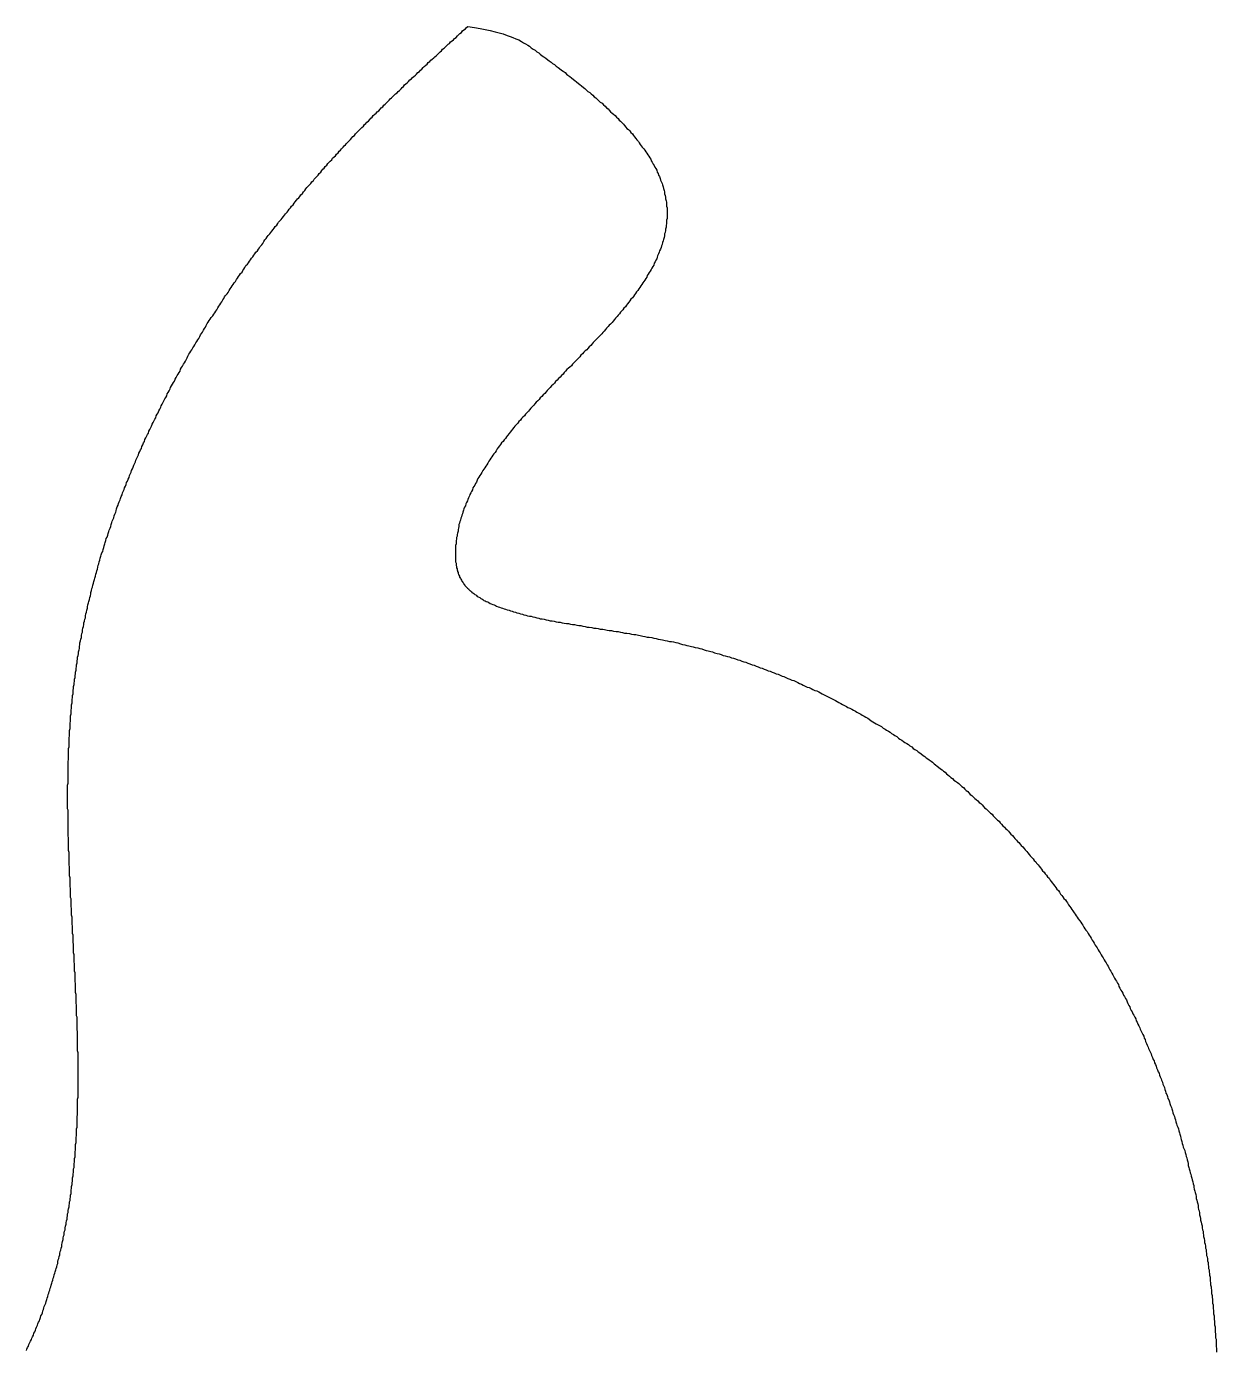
# Model space of a CAD drawing. Header units: millimetres. Extents: x 289 to 9778, y -894 to 6380.
# Drawn here: x 7158.12 to 7182.14, y -466.39 to -439.65 of the extents above; entities that cross this region are included whole.
import ezdxf

# ---------------------------------------------------------------- set-up
doc = ezdxf.new("R2010")
doc.units = ezdxf.units.MM

msp = doc.modelspace()

# ---------------------------------------------------------------- linework, layer by layer
msp.add_polyline3d([(7158.12, -466.393, 0), (7158.13, -466.363, 0), (7158.14, -466.333, 0), (7158.16, -466.303, 0), (7158.17, -466.273, 0), (7158.19, -466.233, 0), (7158.2, -466.203, 0), (7158.22, -466.173, 0), (7158.23, -466.143, 0), (7158.24, -466.113, 0), (7158.26, -466.083, 0), (7158.27, -466.043, 0), (7158.29, -466.013, 0), (7158.3, -465.983, 0), (7158.31, -465.953, 0), (7158.32, -465.923, 0), (7158.34, -465.883, 0), (7158.35, -465.853, 0), (7158.36, -465.823, 0), (7158.38, -465.793, 0), (7158.39, -465.763, 0), (7158.4, -465.723, 0), (7158.41, -465.693, 0), (7158.43, -465.663, 0), (7158.44, -465.633, 0), (7158.45, -465.593, 0), (7158.46, -465.563, 0), (7158.47, -465.533, 0), (7158.48, -465.503, 0), (7158.5, -465.463, 0), (7158.51, -465.433, 0), (7158.52, -465.403, 0), (7158.53, -465.363, 0), (7158.54, -465.333, 0), (7158.55, -465.303, 0), (7158.56, -465.263, 0), (7158.57, -465.233, 0), (7158.58, -465.203, 0), (7158.59, -465.173, 0), (7158.6, -465.133, 0), (7158.61, -465.103, 0), (7158.62, -465.073, 0), (7158.63, -465.033, 0), (7158.64, -465.003, 0), (7158.65, -464.973, 0), (7158.66, -464.933, 0), (7158.67, -464.903, 0), (7158.68, -464.863, 0), (7158.69, -464.833, 0), (7158.7, -464.803, 0), (7158.71, -464.763, 0), (7158.72, -464.733, 0), (7158.73, -464.703, 0), (7158.74, -464.663, 0), (7158.75, -464.633, 0), (7158.75, -464.593, 0), (7158.76, -464.563, 0), (7158.77, -464.533, 0), (7158.78, -464.493, 0), (7158.79, -464.463, 0), (7158.79, -464.433, 0), (7158.8, -464.393, 0), (7158.81, -464.363, 0), (7158.82, -464.323, 0), (7158.83, -464.293, 0), (7158.83, -464.253, 0), (7158.84, -464.223, 0), (7158.85, -464.193, 0), (7158.86, -464.153, 0), (7158.86, -464.123, 0), (7158.87, -464.083, 0), (7158.88, -464.053, 0), (7158.88, -464.013, 0), (7158.89, -463.983, 0), (7158.9, -463.953, 0), (7158.9, -463.913, 0), (7158.91, -463.883, 0), (7158.92, -463.843, 0), (7158.92, -463.813, 0), (7158.93, -463.773, 0), (7158.94, -463.743, 0), (7158.94, -463.703, 0), (7158.95, -463.673, 0), (7158.95, -463.633, 0), (7158.96, -463.603, 0), (7158.96, -463.563, 0), (7158.97, -463.533, 0), (7158.98, -463.493, 0), (7158.98, -463.463, 0), (7158.99, -463.423, 0), (7158.99, -463.393, 0), (7159, -463.363, 0), (7159, -463.323, 0), (7159.01, -463.293, 0), (7159.01, -463.253, 0), (7159.02, -463.223, 0), (7159.02, -463.183, 0), (7159.02, -463.153, 0), (7159.03, -463.113, 0), (7159.03, -463.083, 0), (7159.04, -463.043, 0), (7159.04, -463.003, 0), (7159.05, -462.973, 0), (7159.05, -462.933, 0), (7159.05, -462.903, 0), (7159.06, -462.863, 0), (7159.06, -462.833, 0), (7159.07, -462.793, 0), (7159.07, -462.763, 0), (7159.07, -462.723, 0), (7159.08, -462.693, 0), (7159.08, -462.653, 0), (7159.08, -462.623, 0), (7159.09, -462.583, 0), (7159.09, -462.553, 0), (7159.09, -462.513, 0), (7159.1, -462.483, 0), (7159.1, -462.443, 0), (7159.1, -462.413, 0), (7159.1, -462.373, 0), (7159.11, -462.343, 0), (7159.11, -462.303, 0), (7159.11, -462.273, 0), (7159.11, -462.233, 0), (7159.12, -462.193, 0), (7159.12, -462.163, 0), (7159.12, -462.123, 0), (7159.12, -462.093, 0), (7159.13, -462.053, 0), (7159.13, -462.023, 0), (7159.13, -461.983, 0), (7159.13, -461.953, 0), (7159.13, -461.913, 0), (7159.14, -461.883, 0), (7159.14, -461.843, 0), (7159.14, -461.813, 0), (7159.14, -461.773, 0), (7159.14, -461.733, 0), (7159.14, -461.703, 0), (7159.14, -461.663, 0), (7159.15, -461.633, 0), (7159.15, -461.593, 0), (7159.15, -461.563, 0), (7159.15, -461.523, 0), (7159.15, -461.493, 0), (7159.15, -461.453, 0), (7159.15, -461.413, 0), (7159.15, -461.383, 0), (7159.15, -461.343, 0), (7159.15, -461.313, 0), (7159.16, -461.273, 0), (7159.16, -461.243, 0), (7159.16, -461.203, 0), (7159.16, -461.173, 0), (7159.16, -461.133, 0), (7159.16, -461.093, 0), (7159.16, -461.063, 0), (7159.16, -461.023, 0), (7159.16, -460.993, 0), (7159.16, -460.953, 0), (7159.16, -460.923, 0), (7159.16, -460.883, 0), (7159.16, -460.853, 0), (7159.16, -460.813, 0), (7159.16, -460.773, 0), (7159.16, -460.743, 0), (7159.16, -460.703, 0), (7159.16, -460.673, 0), (7159.16, -460.633, 0), (7159.16, -460.603, 0), (7159.16, -460.563, 0), (7159.16, -460.523, 0), (7159.16, -460.493, 0), (7159.16, -460.453, 0), (7159.16, -460.423, 0), (7159.16, -460.383, 0), (7159.15, -460.343, 0), (7159.15, -460.313, 0), (7159.15, -460.273, 0), (7159.15, -460.243, 0), (7159.15, -460.203, 0), (7159.15, -460.173, 0), (7159.15, -460.133, 0), (7159.15, -460.093, 0), (7159.15, -460.063, 0), (7159.15, -460.023, 0), (7159.15, -459.993, 0), (7159.15, -459.953, 0), (7159.14, -459.913, 0), (7159.14, -459.883, 0), (7159.14, -459.843, 0), (7159.14, -459.813, 0), (7159.14, -459.773, 0), (7159.14, -459.733, 0), (7159.14, -459.703, 0), (7159.14, -459.663, 0), (7159.13, -459.633, 0), (7159.13, -459.593, 0), (7159.13, -459.563, 0), (7159.13, -459.523, 0), (7159.13, -459.483, 0), (7159.13, -459.453, 0), (7159.13, -459.413, 0), (7159.12, -459.383, 0), (7159.12, -459.343, 0), (7159.12, -459.303, 0), (7159.12, -459.273, 0), (7159.12, -459.233, 0), (7159.12, -459.203, 0), (7159.11, -459.163, 0), (7159.11, -459.123, 0), (7159.11, -459.093, 0), (7159.11, -459.053, 0), (7159.11, -459.013, 0), (7159.11, -458.983, 0), (7159.1, -458.943, 0), (7159.1, -458.913, 0), (7159.1, -458.873, 0), (7159.1, -458.833, 0), (7159.1, -458.803, 0), (7159.1, -458.763, 0), (7159.09, -458.733, 0), (7159.09, -458.693, 0), (7159.09, -458.653, 0), (7159.09, -458.623, 0), (7159.09, -458.583, 0), (7159.08, -458.543, 0), (7159.08, -458.513, 0), (7159.08, -458.473, 0), (7159.08, -458.443, 0), (7159.08, -458.403, 0), (7159.07, -458.363, 0), (7159.07, -458.333, 0), (7159.07, -458.293, 0), (7159.07, -458.263, 0), (7159.07, -458.223, 0), (7159.07, -458.183, 0), (7159.06, -458.153, 0), (7159.06, -458.113, 0), (7159.06, -458.073, 0), (7159.06, -458.043, 0), (7159.06, -458.003, 0), (7159.05, -457.973, 0), (7159.05, -457.933, 0), (7159.05, -457.893, 0), (7159.05, -457.863, 0), (7159.05, -457.823, 0), (7159.04, -457.783, 0), (7159.04, -457.753, 0), (7159.04, -457.713, 0), (7159.04, -457.673, 0), (7159.04, -457.643, 0), (7159.03, -457.603, 0), (7159.03, -457.573, 0), (7159.03, -457.533, 0), (7159.03, -457.493, 0), (7159.03, -457.463, 0), (7159.02, -457.423, 0), (7159.02, -457.383, 0), (7159.02, -457.353, 0), (7159.02, -457.313, 0), (7159.02, -457.273, 0), (7159.01, -457.243, 0), (7159.01, -457.203, 0), (7159.01, -457.173, 0), (7159.01, -457.133, 0), (7159.01, -457.093, 0), (7159.01, -457.063, 0), (7159, -457.023, 0), (7159, -456.983, 0), (7159, -456.953, 0), (7159, -456.913, 0), (7159, -456.873, 0), (7159, -456.843, 0), (7158.99, -456.803, 0), (7158.99, -456.763, 0), (7158.99, -456.733, 0), (7158.99, -456.693, 0), (7158.99, -456.653, 0), (7158.99, -456.623, 0), (7158.98, -456.583, 0), (7158.98, -456.543, 0), (7158.98, -456.513, 0), (7158.98, -456.473, 0), (7158.98, -456.443, 0), (7158.98, -456.403, 0), (7158.98, -456.363, 0), (7158.98, -456.333, 0), (7158.97, -456.293, 0), (7158.97, -456.253, 0), (7158.97, -456.223, 0), (7158.97, -456.183, 0), (7158.97, -456.143, 0), (7158.97, -456.113, 0), (7158.97, -456.073, 0), (7158.97, -456.033, 0), (7158.96, -456.003, 0), (7158.96, -455.963, 0), (7158.96, -455.923, 0), (7158.96, -455.893, 0), (7158.96, -455.853, 0), (7158.96, -455.813, 0), (7158.96, -455.783, 0), (7158.96, -455.743, 0), (7158.96, -455.703, 0), (7158.96, -455.673, 0), (7158.96, -455.633, 0), (7158.96, -455.593, 0), (7158.96, -455.563, 0), (7158.96, -455.523, 0), (7158.96, -455.483, 0), (7158.95, -455.453, 0), (7158.95, -455.413, 0), (7158.95, -455.373, 0), (7158.95, -455.343, 0), (7158.95, -455.303, 0), (7158.95, -455.263, 0), (7158.95, -455.233, 0), (7158.95, -455.193, 0), (7158.95, -455.153, 0), (7158.95, -455.123, 0), (7158.95, -455.083, 0), (7158.95, -455.043, 0), (7158.95, -455.013, 0), (7158.95, -454.973, 0), (7158.96, -454.933, 0), (7158.96, -454.903, 0), (7158.96, -454.863, 0), (7158.96, -454.823, 0), (7158.96, -454.793, 0), (7158.96, -454.753, 0), (7158.96, -454.713, 0), (7158.96, -454.683, 0), (7158.96, -454.643, 0), (7158.96, -454.603, 0), (7158.96, -454.573, 0), (7158.96, -454.533, 0), (7158.96, -454.493, 0), (7158.97, -454.463, 0), (7158.97, -454.423, 0), (7158.97, -454.383, 0), (7158.97, -454.343, 0), (7158.97, -454.313, 0), (7158.97, -454.273, 0), (7158.97, -454.233, 0), (7158.98, -454.203, 0), (7158.98, -454.163, 0), (7158.98, -454.123, 0), (7158.98, -454.093, 0), (7158.98, -454.053, 0), (7158.98, -454.013, 0), (7158.99, -453.983, 0), (7158.99, -453.943, 0), (7158.99, -453.903, 0), (7158.99, -453.873, 0), (7159, -453.833, 0), (7159, -453.793, 0), (7159, -453.763, 0), (7159, -453.723, 0), (7159.01, -453.683, 0), (7159.01, -453.643, 0), (7159.01, -453.613, 0), (7159.01, -453.573, 0), (7159.02, -453.533, 0), (7159.02, -453.503, 0), (7159.02, -453.463, 0), (7159.03, -453.423, 0), (7159.03, -453.393, 0), (7159.03, -453.353, 0), (7159.04, -453.313, 0), (7159.04, -453.283, 0), (7159.04, -453.243, 0), (7159.05, -453.203, 0), (7159.05, -453.163, 0), (7159.06, -453.133, 0), (7159.06, -453.093, 0), (7159.06, -453.053, 0), (7159.07, -453.023, 0), (7159.07, -452.983, 0), (7159.08, -452.943, 0), (7159.08, -452.913, 0), (7159.09, -452.873, 0), (7159.09, -452.833, 0), (7159.1, -452.803, 0), (7159.1, -452.763, 0), (7159.11, -452.723, 0), (7159.11, -452.693, 0), (7159.12, -452.653, 0), (7159.12, -452.613, 0), (7159.13, -452.583, 0), (7159.13, -452.543, 0), (7159.14, -452.503, 0), (7159.14, -452.463, 0), (7159.15, -452.433, 0), (7159.15, -452.393, 0), (7159.16, -452.353, 0), (7159.17, -452.323, 0), (7159.17, -452.283, 0), (7159.18, -452.243, 0), (7159.19, -452.213, 0), (7159.19, -452.173, 0), (7159.2, -452.133, 0), (7159.2, -452.103, 0), (7159.21, -452.063, 0), (7159.22, -452.023, 0), (7159.23, -451.993, 0), (7159.23, -451.953, 0), (7159.24, -451.913, 0), (7159.25, -451.883, 0), (7159.25, -451.843, 0), (7159.26, -451.803, 0), (7159.27, -451.773, 0), (7159.28, -451.733, 0), (7159.28, -451.693, 0), (7159.29, -451.663, 0), (7159.3, -451.623, 0), (7159.31, -451.593, 0), (7159.31, -451.553, 0), (7159.32, -451.513, 0), (7159.33, -451.483, 0), (7159.34, -451.443, 0), (7159.35, -451.403, 0), (7159.35, -451.373, 0), (7159.36, -451.333, 0), (7159.37, -451.293, 0), (7159.38, -451.263, 0), (7159.39, -451.223, 0), (7159.4, -451.183, 0), (7159.41, -451.153, 0), (7159.42, -451.113, 0), (7159.42, -451.083, 0), (7159.43, -451.043, 0), (7159.44, -451.003, 0), (7159.45, -450.973, 0), (7159.46, -450.933, 0), (7159.47, -450.893, 0), (7159.48, -450.863, 0), (7159.49, -450.823, 0), (7159.5, -450.793, 0), (7159.51, -450.753, 0), (7159.52, -450.713, 0), (7159.53, -450.683, 0), (7159.54, -450.643, 0), (7159.55, -450.613, 0), (7159.56, -450.573, 0), (7159.57, -450.533, 0), (7159.58, -450.503, 0), (7159.59, -450.463, 0), (7159.6, -450.433, 0), (7159.61, -450.393, 0), (7159.62, -450.353, 0), (7159.63, -450.323, 0), (7159.64, -450.283, 0), (7159.66, -450.253, 0), (7159.67, -450.213, 0), (7159.68, -450.173, 0), (7159.69, -450.143, 0), (7159.7, -450.103, 0), (7159.71, -450.073, 0), (7159.72, -450.033, 0), (7159.73, -449.993, 0), (7159.75, -449.963, 0), (7159.76, -449.923, 0), (7159.77, -449.893, 0), (7159.78, -449.853, 0), (7159.79, -449.823, 0), (7159.81, -449.783, 0), (7159.82, -449.753, 0), (7159.83, -449.713, 0), (7159.84, -449.673, 0), (7159.85, -449.643, 0), (7159.87, -449.603, 0), (7159.88, -449.573, 0), (7159.89, -449.533, 0), (7159.9, -449.503, 0), (7159.92, -449.463, 0), (7159.93, -449.433, 0), (7159.94, -449.393, 0), (7159.95, -449.353, 0), (7159.97, -449.323, 0), (7159.98, -449.283, 0), (7159.99, -449.253, 0), (7160.01, -449.213, 0), (7160.02, -449.183, 0), (7160.03, -449.143, 0), (7160.05, -449.113, 0), (7160.06, -449.073, 0), (7160.07, -449.043, 0), (7160.09, -449.003, 0), (7160.1, -448.973, 0), (7160.12, -448.933, 0), (7160.13, -448.903, 0), (7160.14, -448.863, 0), (7160.16, -448.833, 0), (7160.17, -448.793, 0), (7160.19, -448.763, 0), (7160.2, -448.723, 0), (7160.21, -448.693, 0), (7160.23, -448.653, 0), (7160.24, -448.623, 0), (7160.26, -448.583, 0), (7160.27, -448.553, 0), (7160.29, -448.513, 0), (7160.3, -448.483, 0), (7160.32, -448.443, 0), (7160.33, -448.413, 0), (7160.35, -448.373, 0), (7160.36, -448.343, 0), (7160.38, -448.303, 0), (7160.39, -448.273, 0), (7160.41, -448.233, 0), (7160.42, -448.203, 0), (7160.44, -448.173, 0), (7160.45, -448.133, 0), (7160.47, -448.103, 0), (7160.48, -448.063, 0), (7160.5, -448.033, 0), (7160.51, -447.993, 0), (7160.53, -447.963, 0), (7160.55, -447.923, 0), (7160.56, -447.893, 0), (7160.58, -447.863, 0), (7160.59, -447.823, 0), (7160.61, -447.793, 0), (7160.63, -447.753, 0), (7160.64, -447.723, 0), (7160.66, -447.683, 0), (7160.68, -447.653, 0), (7160.69, -447.623, 0), (7160.71, -447.583, 0), (7160.73, -447.553, 0), (7160.74, -447.513, 0), (7160.76, -447.483, 0), (7160.78, -447.453, 0), (7160.79, -447.413, 0), (7160.81, -447.383, 0), (7160.83, -447.343, 0), (7160.84, -447.313, 0), (7160.86, -447.283, 0), (7160.88, -447.243, 0), (7160.89, -447.213, 0), (7160.91, -447.173, 0), (7160.93, -447.143, 0), (7160.95, -447.113, 0), (7160.96, -447.073, 0), (7160.98, -447.043, 0), (7161, -447.013, 0), (7161.02, -446.973, 0), (7161.03, -446.943, 0), (7161.05, -446.913, 0), (7161.07, -446.873, 0), (7161.09, -446.843, 0), (7161.11, -446.813, 0), (7161.12, -446.773, 0), (7161.14, -446.743, 0), (7161.16, -446.703, 0), (7161.18, -446.673, 0), (7161.2, -446.643, 0), (7161.22, -446.613, 0), (7161.23, -446.573, 0), (7161.25, -446.543, 0), (7161.27, -446.513, 0), (7161.29, -446.473, 0), (7161.31, -446.443, 0), (7161.33, -446.413, 0), (7161.35, -446.373, 0), (7161.36, -446.343, 0), (7161.38, -446.313, 0), (7161.4, -446.273, 0), (7161.42, -446.243, 0), (7161.44, -446.213, 0), (7161.46, -446.183, 0), (7161.48, -446.143, 0), (7161.5, -446.113, 0), (7161.52, -446.083, 0), (7161.54, -446.043, 0), (7161.56, -446.013, 0), (7161.58, -445.983, 0), (7161.6, -445.953, 0), (7161.62, -445.913, 0), (7161.63, -445.883, 0), (7161.65, -445.853, 0), (7161.67, -445.823, 0), (7161.69, -445.783, 0), (7161.71, -445.753, 0), (7161.73, -445.723, 0), (7161.75, -445.693, 0), (7161.77, -445.653, 0), (7161.79, -445.623, 0), (7161.81, -445.593, 0), (7161.83, -445.563, 0), (7161.85, -445.533, 0), (7161.88, -445.493, 0), (7161.9, -445.463, 0), (7161.92, -445.433, 0), (7161.94, -445.403, 0), (7161.96, -445.373, 0), (7161.98, -445.333, 0), (7162, -445.303, 0), (7162.02, -445.273, 0), (7162.04, -445.243, 0), (7162.06, -445.213, 0), (7162.08, -445.173, 0), (7162.1, -445.143, 0), (7162.12, -445.113, 0), (7162.14, -445.083, 0), (7162.17, -445.053, 0), (7162.19, -445.023, 0), (7162.21, -444.983, 0), (7162.23, -444.953, 0), (7162.25, -444.923, 0), (7162.27, -444.893, 0), (7162.29, -444.863, 0), (7162.31, -444.833, 0), (7162.34, -444.803, 0), (7162.36, -444.763, 0), (7162.38, -444.733, 0), (7162.4, -444.703, 0), (7162.42, -444.673, 0), (7162.44, -444.643, 0), (7162.47, -444.613, 0), (7162.49, -444.583, 0), (7162.51, -444.553, 0), (7162.53, -444.523, 0), (7162.55, -444.483, 0), (7162.58, -444.453, 0), (7162.6, -444.423, 0), (7162.62, -444.393, 0), (7162.64, -444.363, 0), (7162.66, -444.333, 0), (7162.69, -444.303, 0), (7162.71, -444.273, 0), (7162.73, -444.243, 0), (7162.75, -444.213, 0), (7162.78, -444.183, 0), (7162.8, -444.153, 0), (7162.82, -444.123, 0), (7162.84, -444.093, 0), (7162.87, -444.063, 0), (7162.89, -444.033, 0), (7162.91, -443.993, 0), (7162.93, -443.963, 0), (7162.96, -443.933, 0), (7162.98, -443.903, 0), (7163, -443.873, 0), (7163.03, -443.843, 0), (7163.05, -443.813, 0), (7163.07, -443.783, 0), (7163.1, -443.753, 0), (7163.12, -443.723, 0), (7163.14, -443.693, 0), (7163.17, -443.663, 0), (7163.19, -443.633, 0), (7163.21, -443.603, 0), (7163.24, -443.573, 0), (7163.26, -443.553, 0), (7163.28, -443.523, 0), (7163.31, -443.493, 0), (7163.33, -443.463, 0), (7163.35, -443.433, 0), (7163.38, -443.403, 0), (7163.4, -443.373, 0), (7163.42, -443.343, 0), (7163.45, -443.313, 0), (7163.47, -443.283, 0), (7163.5, -443.253, 0), (7163.52, -443.223, 0), (7163.54, -443.193, 0), (7163.57, -443.163, 0), (7163.59, -443.133, 0), (7163.62, -443.113, 0), (7163.64, -443.083, 0), (7163.66, -443.053, 0), (7163.69, -443.023, 0), (7163.71, -442.993, 0), (7163.74, -442.963, 0), (7163.76, -442.933, 0), (7163.78, -442.903, 0), (7163.81, -442.873, 0), (7163.83, -442.853, 0), (7163.86, -442.823, 0), (7163.88, -442.793, 0), (7163.91, -442.763, 0), (7163.93, -442.733, 0), (7163.96, -442.703, 0), (7163.98, -442.683, 0), (7164.01, -442.653, 0), (7164.03, -442.623, 0), (7164.06, -442.593, 0), (7164.08, -442.563, 0), (7164.1, -442.533, 0), (7164.13, -442.513, 0), (7164.15, -442.483, 0), (7164.18, -442.453, 0), (7164.2, -442.423, 0), (7164.23, -442.393, 0), (7164.25, -442.373, 0), (7164.28, -442.343, 0), (7164.3, -442.313, 0), (7164.33, -442.283, 0), (7164.36, -442.263, 0), (7164.38, -442.233, 0), (7164.41, -442.203, 0), (7164.43, -442.173, 0), (7164.46, -442.153, 0), (7164.48, -442.123, 0), (7164.51, -442.093, 0), (7164.53, -442.063, 0), (7164.56, -442.043, 0), (7164.58, -442.013, 0), (7164.61, -441.983, 0), (7164.63, -441.963, 0), (7164.66, -441.933, 0), (7164.69, -441.903, 0), (7164.71, -441.873, 0), (7164.74, -441.853, 0), (7164.76, -441.823, 0), (7164.79, -441.793, 0), (7164.81, -441.773, 0), (7164.84, -441.743, 0), (7164.87, -441.713, 0), (7164.89, -441.693, 0), (7164.92, -441.663, 0), (7164.94, -441.633, 0), (7164.97, -441.613, 0), (7164.99, -441.583, 0), (7165.02, -441.563, 0), (7165.05, -441.533, 0), (7165.07, -441.503, 0), (7165.1, -441.483, 0), (7165.12, -441.453, 0), (7165.15, -441.423, 0), (7165.18, -441.403, 0), (7165.2, -441.373, 0), (7165.23, -441.353, 0), (7165.26, -441.323, 0), (7165.28, -441.293, 0), (7165.31, -441.273, 0), (7165.33, -441.243, 0), (7165.36, -441.223, 0), (7165.39, -441.193, 0), (7165.41, -441.173, 0), (7165.44, -441.143, 0), (7165.46, -441.113, 0), (7165.49, -441.093, 0), (7165.52, -441.063, 0), (7165.54, -441.043, 0), (7165.57, -441.013, 0), (7165.6, -440.993, 0), (7165.62, -440.963, 0), (7165.65, -440.943, 0), (7165.68, -440.913, 0), (7165.7, -440.883, 0), (7165.73, -440.863, 0), (7165.75, -440.833, 0), (7165.78, -440.813, 0), (7165.81, -440.783, 0), (7165.83, -440.763, 0), (7165.86, -440.733, 0), (7165.89, -440.713, 0), (7165.91, -440.683, 0), (7165.94, -440.663, 0), (7165.97, -440.633, 0), (7165.99, -440.613, 0), (7166.02, -440.583, 0), (7166.05, -440.563, 0), (7166.07, -440.533, 0), (7166.1, -440.513, 0), (7166.13, -440.483, 0), (7166.15, -440.463, 0), (7166.18, -440.433, 0), (7166.21, -440.413, 0), (7166.23, -440.383, 0), (7166.26, -440.363, 0), (7166.28, -440.333, 0), (7166.31, -440.313, 0), (7166.34, -440.283, 0), (7166.36, -440.263, 0), (7166.39, -440.243, 0), (7166.42, -440.213, 0), (7166.44, -440.193, 0), (7166.47, -440.163, 0), (7166.5, -440.143, 0), (7166.52, -440.113, 0), (7166.55, -440.093, 0), (7166.58, -440.063, 0), (7166.6, -440.043, 0), (7166.63, -440.013, 0), (7166.66, -439.993, 0), (7166.68, -439.963, 0), (7166.71, -439.943, 0), (7166.74, -439.923, 0), (7166.76, -439.893, 0), (7166.79, -439.873, 0), (7166.82, -439.843, 0), (7166.84, -439.823, 0), (7166.87, -439.793, 0), (7166.9, -439.773, 0), (7166.92, -439.743, 0), (7166.95, -439.723, 0), (7166.98, -439.703, 0), (7167, -439.673, 0), (7167.03, -439.653, 0), (7167.16, -439.673, 0), (7167.28, -439.693, 0), (7167.38, -439.713, 0), (7167.48, -439.733, 0), (7167.58, -439.763, 0), (7167.66, -439.783, 0), (7167.74, -439.803, 0), (7167.82, -439.833, 0), (7167.88, -439.853, 0), (7167.94, -439.873, 0), (7168, -439.903, 0), (7168.06, -439.923, 0), (7168.11, -439.953, 0), (7168.15, -439.983, 0), (7168.19, -440.003, 0), (7168.24, -440.033, 0), (7168.27, -440.053, 0), (7168.31, -440.083, 0), (7168.35, -440.113, 0), (7168.39, -440.133, 0), (7168.42, -440.163, 0), (7168.46, -440.183, 0), (7168.49, -440.213, 0), (7168.53, -440.243, 0), (7168.56, -440.263, 0), (7168.6, -440.293, 0), (7168.64, -440.323, 0), (7168.67, -440.343, 0), (7168.71, -440.373, 0), (7168.74, -440.403, 0), (7168.78, -440.423, 0), (7168.81, -440.453, 0), (7168.85, -440.483, 0), (7168.88, -440.503, 0), (7168.92, -440.533, 0), (7168.95, -440.553, 0), (7168.99, -440.583, 0), (7169.02, -440.613, 0), (7169.05, -440.633, 0), (7169.09, -440.663, 0), (7169.12, -440.693, 0), (7169.16, -440.723, 0), (7169.19, -440.743, 0), (7169.22, -440.773, 0), (7169.26, -440.803, 0), (7169.29, -440.823, 0), (7169.32, -440.853, 0), (7169.36, -440.883, 0), (7169.39, -440.903, 0), (7169.42, -440.933, 0), (7169.45, -440.963, 0), (7169.49, -440.983, 0), (7169.52, -441.013, 0), (7169.55, -441.043, 0), (7169.58, -441.073, 0), (7169.61, -441.093, 0), (7169.64, -441.123, 0), (7169.67, -441.153, 0), (7169.7, -441.183, 0), (7169.74, -441.203, 0), (7169.77, -441.233, 0), (7169.8, -441.263, 0), (7169.83, -441.293, 0), (7169.86, -441.313, 0), (7169.88, -441.343, 0), (7169.91, -441.373, 0), (7169.94, -441.403, 0), (7169.97, -441.423, 0), (7170, -441.453, 0), (7170.03, -441.483, 0), (7170.06, -441.513, 0), (7170.08, -441.543, 0), (7170.11, -441.563, 0), (7170.14, -441.593, 0), (7170.17, -441.623, 0), (7170.19, -441.653, 0), (7170.22, -441.683, 0), (7170.24, -441.713, 0), (7170.27, -441.733, 0), (7170.3, -441.763, 0), (7170.32, -441.793, 0), (7170.35, -441.823, 0), (7170.37, -441.853, 0), (7170.39, -441.883, 0), (7170.42, -441.913, 0), (7170.44, -441.943, 0), (7170.47, -441.973, 0), (7170.49, -442.003, 0), (7170.51, -442.033, 0), (7170.53, -442.063, 0), (7170.55, -442.093, 0), (7170.58, -442.123, 0), (7170.6, -442.153, 0), (7170.62, -442.183, 0), (7170.64, -442.213, 0), (7170.66, -442.243, 0), (7170.68, -442.273, 0), (7170.7, -442.303, 0), (7170.72, -442.333, 0), (7170.73, -442.363, 0), (7170.75, -442.393, 0), (7170.77, -442.433, 0), (7170.79, -442.463, 0), (7170.8, -442.493, 0), (7170.82, -442.523, 0), (7170.84, -442.553, 0), (7170.85, -442.593, 0), (7170.87, -442.623, 0), (7170.88, -442.653, 0), (7170.9, -442.683, 0), (7170.91, -442.723, 0), (7170.92, -442.753, 0), (7170.93, -442.783, 0), (7170.95, -442.823, 0), (7170.96, -442.853, 0), (7170.97, -442.893, 0), (7170.98, -442.923, 0), (7170.99, -442.963, 0), (7171, -442.993, 0), (7171, -443.033, 0), (7171.01, -443.063, 0), (7171.02, -443.103, 0), (7171.02, -443.133, 0), (7171.03, -443.173, 0), (7171.04, -443.203, 0), (7171.04, -443.243, 0), (7171.04, -443.283, 0), (7171.05, -443.313, 0), (7171.05, -443.353, 0), (7171.05, -443.383, 0), (7171.05, -443.423, 0), (7171.05, -443.463, 0), (7171.05, -443.493, 0), (7171.05, -443.533, 0), (7171.04, -443.563, 0), (7171.04, -443.603, 0), (7171.04, -443.633, 0), (7171.03, -443.673, 0), (7171.03, -443.703, 0), (7171.02, -443.743, 0), (7171.02, -443.773, 0), (7171.01, -443.813, 0), (7171, -443.843, 0), (7171, -443.883, 0), (7170.99, -443.913, 0), (7170.98, -443.953, 0), (7170.97, -443.983, 0), (7170.96, -444.013, 0), (7170.95, -444.053, 0), (7170.94, -444.083, 0), (7170.93, -444.113, 0), (7170.92, -444.153, 0), (7170.9, -444.183, 0), (7170.89, -444.213, 0), (7170.88, -444.243, 0), (7170.86, -444.283, 0), (7170.85, -444.313, 0), (7170.84, -444.343, 0), (7170.82, -444.373, 0), (7170.81, -444.403, 0), (7170.79, -444.433, 0), (7170.78, -444.473, 0), (7170.76, -444.503, 0), (7170.74, -444.533, 0), (7170.73, -444.563, 0), (7170.71, -444.593, 0), (7170.69, -444.623, 0), (7170.67, -444.653, 0), (7170.65, -444.683, 0), (7170.64, -444.713, 0), (7170.62, -444.743, 0), (7170.6, -444.773, 0), (7170.58, -444.803, 0), (7170.56, -444.833, 0), (7170.54, -444.863, 0), (7170.52, -444.893, 0), (7170.5, -444.923, 0), (7170.48, -444.953, 0), (7170.46, -444.983, 0), (7170.43, -445.013, 0), (7170.41, -445.043, 0), (7170.39, -445.073, 0), (7170.37, -445.103, 0), (7170.35, -445.133, 0), (7170.32, -445.163, 0), (7170.3, -445.193, 0), (7170.28, -445.223, 0), (7170.25, -445.253, 0), (7170.23, -445.283, 0), (7170.21, -445.313, 0), (7170.18, -445.343, 0), (7170.16, -445.373, 0), (7170.14, -445.393, 0), (7170.11, -445.423, 0), (7170.09, -445.453, 0), (7170.06, -445.483, 0), (7170.04, -445.513, 0), (7170.01, -445.543, 0), (7169.99, -445.573, 0), (7169.96, -445.603, 0), (7169.94, -445.633, 0), (7169.91, -445.663, 0), (7169.88, -445.683, 0), (7169.86, -445.713, 0), (7169.83, -445.743, 0), (7169.81, -445.773, 0), (7169.78, -445.803, 0), (7169.75, -445.833, 0), (7169.73, -445.863, 0), (7169.7, -445.893, 0), (7169.67, -445.923, 0), (7169.65, -445.943, 0), (7169.62, -445.973, 0), (7169.59, -446.003, 0), (7169.56, -446.033, 0), (7169.54, -446.063, 0), (7169.51, -446.093, 0), (7169.48, -446.123, 0), (7169.45, -446.153, 0), (7169.43, -446.183, 0), (7169.4, -446.203, 0), (7169.37, -446.233, 0), (7169.34, -446.263, 0), (7169.31, -446.293, 0), (7169.29, -446.323, 0), (7169.26, -446.353, 0), (7169.23, -446.383, 0), (7169.2, -446.413, 0), (7169.17, -446.443, 0), (7169.14, -446.473, 0), (7169.12, -446.503, 0), (7169.09, -446.533, 0), (7169.06, -446.553, 0), (7169.03, -446.583, 0), (7169, -446.613, 0), (7168.97, -446.643, 0), (7168.95, -446.673, 0), (7168.92, -446.703, 0), (7168.89, -446.733, 0), (7168.86, -446.763, 0), (7168.83, -446.793, 0), (7168.8, -446.823, 0), (7168.78, -446.853, 0), (7168.75, -446.883, 0), (7168.72, -446.913, 0), (7168.69, -446.943, 0), (7168.66, -446.973, 0), (7168.63, -447.003, 0), (7168.61, -447.033, 0), (7168.58, -447.063, 0), (7168.55, -447.093, 0), (7168.52, -447.123, 0), (7168.49, -447.153, 0), (7168.47, -447.183, 0), (7168.44, -447.213, 0), (7168.41, -447.243, 0), (7168.38, -447.273, 0), (7168.36, -447.303, 0), (7168.33, -447.333, 0), (7168.3, -447.363, 0), (7168.27, -447.393, 0), (7168.25, -447.423, 0), (7168.22, -447.453, 0), (7168.19, -447.483, 0), (7168.17, -447.513, 0), (7168.14, -447.543, 0), (7168.11, -447.573, 0), (7168.09, -447.603, 0), (7168.06, -447.633, 0), (7168.04, -447.663, 0), (7168.01, -447.693, 0), (7167.98, -447.723, 0), (7167.96, -447.753, 0), (7167.93, -447.783, 0), (7167.91, -447.813, 0), (7167.88, -447.843, 0), (7167.86, -447.873, 0), (7167.83, -447.913, 0), (7167.81, -447.943, 0), (7167.79, -447.973, 0), (7167.76, -448.003, 0), (7167.74, -448.033, 0), (7167.71, -448.063, 0), (7167.69, -448.093, 0), (7167.67, -448.123, 0), (7167.64, -448.153, 0), (7167.62, -448.183, 0), (7167.6, -448.223, 0), (7167.58, -448.253, 0), (7167.55, -448.283, 0), (7167.53, -448.313, 0), (7167.51, -448.343, 0), (7167.49, -448.373, 0), (7167.47, -448.403, 0), (7167.45, -448.433, 0), (7167.43, -448.473, 0), (7167.41, -448.503, 0), (7167.39, -448.533, 0), (7167.37, -448.563, 0), (7167.35, -448.593, 0), (7167.33, -448.623, 0), (7167.31, -448.663, 0), (7167.29, -448.693, 0), (7167.27, -448.723, 0), (7167.25, -448.753, 0), (7167.23, -448.783, 0), (7167.22, -448.813, 0), (7167.2, -448.853, 0), (7167.18, -448.883, 0), (7167.17, -448.913, 0), (7167.15, -448.943, 0), (7167.13, -448.973, 0), (7167.12, -449.013, 0), (7167.1, -449.043, 0), (7167.09, -449.073, 0), (7167.07, -449.103, 0), (7167.06, -449.133, 0), (7167.04, -449.173, 0), (7167.03, -449.203, 0), (7167.02, -449.233, 0), (7167, -449.263, 0), (7166.99, -449.293, 0), (7166.98, -449.333, 0), (7166.96, -449.363, 0), (7166.95, -449.393, 0), (7166.94, -449.423, 0), (7166.93, -449.463, 0), (7166.92, -449.493, 0), (7166.91, -449.523, 0), (7166.9, -449.553, 0), (7166.89, -449.583, 0), (7166.88, -449.623, 0), (7166.87, -449.653, 0), (7166.86, -449.683, 0), (7166.85, -449.713, 0), (7166.85, -449.753, 0), (7166.84, -449.783, 0), (7166.83, -449.813, 0), (7166.83, -449.843, 0), (7166.82, -449.883, 0), (7166.81, -449.913, 0), (7166.81, -449.943, 0), (7166.8, -449.973, 0), (7166.8, -450.003, 0), (7166.79, -450.043, 0), (7166.79, -450.073, 0), (7166.79, -450.103, 0), (7166.78, -450.133, 0), (7166.78, -450.163, 0), (7166.78, -450.193, 0), (7166.78, -450.223, 0), (7166.78, -450.253, 0), (7166.78, -450.283, 0), (7166.78, -450.303, 0), (7166.78, -450.333, 0), (7166.78, -450.363, 0), (7166.78, -450.393, 0), (7166.78, -450.413, 0), (7166.78, -450.443, 0), (7166.78, -450.463, 0), (7166.79, -450.493, 0), (7166.79, -450.513, 0), (7166.79, -450.533, 0), (7166.8, -450.563, 0), (7166.8, -450.583, 0), (7166.81, -450.603, 0), (7166.81, -450.623, 0), (7166.82, -450.643, 0), (7166.82, -450.663, 0), (7166.83, -450.683, 0), (7166.83, -450.703, 0), (7166.84, -450.713, 0), (7166.85, -450.733, 0), (7166.86, -450.753, 0), (7166.86, -450.773, 0), (7166.87, -450.783, 0), (7166.88, -450.803, 0), (7166.89, -450.813, 0), (7166.9, -450.833, 0), (7166.91, -450.853, 0), (7166.92, -450.863, 0), (7166.93, -450.883, 0), (7166.94, -450.893, 0), (7166.95, -450.913, 0), (7166.96, -450.923, 0), (7166.97, -450.943, 0), (7166.98, -450.953, 0), (7166.99, -450.963, 0), (7167.01, -450.983, 0), (7167.02, -450.993, 0), (7167.04, -451.013, 0), (7167.05, -451.023, 0), (7167.07, -451.043, 0), (7167.08, -451.053, 0), (7167.1, -451.063, 0), (7167.11, -451.083, 0), (7167.13, -451.093, 0), (7167.15, -451.103, 0), (7167.17, -451.123, 0), (7167.19, -451.133, 0), (7167.2, -451.143, 0), (7167.22, -451.163, 0), (7167.24, -451.173, 0), (7167.27, -451.183, 0), (7167.29, -451.203, 0), (7167.31, -451.213, 0), (7167.33, -451.223, 0), (7167.35, -451.243, 0), (7167.38, -451.253, 0), (7167.4, -451.263, 0), (7167.43, -451.273, 0), (7167.45, -451.283, 0), (7167.48, -451.303, 0), (7167.5, -451.313, 0), (7167.53, -451.323, 0), (7167.56, -451.333, 0), (7167.59, -451.343, 0), (7167.61, -451.363, 0), (7167.64, -451.373, 0), (7167.67, -451.383, 0), (7167.7, -451.393, 0), (7167.73, -451.403, 0), (7167.76, -451.413, 0), (7167.79, -451.423, 0), (7167.82, -451.433, 0), (7167.86, -451.443, 0), (7167.89, -451.453, 0), (7167.92, -451.463, 0), (7167.95, -451.473, 0), (7167.99, -451.483, 0), (7168.02, -451.493, 0), (7168.06, -451.503, 0), (7168.09, -451.513, 0), (7168.13, -451.523, 0), (7168.16, -451.533, 0), (7168.2, -451.543, 0), (7168.23, -451.553, 0), (7168.27, -451.563, 0), (7168.31, -451.563, 0), (7168.34, -451.573, 0), (7168.38, -451.583, 0), (7168.42, -451.593, 0), (7168.46, -451.603, 0), (7168.49, -451.613, 0), (7168.53, -451.613, 0), (7168.57, -451.623, 0), (7168.61, -451.633, 0), (7168.65, -451.643, 0), (7168.69, -451.653, 0), (7168.73, -451.653, 0), (7168.77, -451.663, 0), (7168.81, -451.673, 0), (7168.85, -451.683, 0), (7168.89, -451.683, 0), (7168.93, -451.693, 0), (7168.97, -451.703, 0), (7169.02, -451.713, 0), (7169.06, -451.713, 0), (7169.1, -451.723, 0), (7169.14, -451.733, 0), (7169.18, -451.733, 0), (7169.23, -451.743, 0), (7169.27, -451.753, 0), (7169.31, -451.753, 0), (7169.35, -451.763, 0), (7169.4, -451.773, 0), (7169.44, -451.783, 0), (7169.48, -451.783, 0), (7169.53, -451.793, 0), (7169.57, -451.803, 0), (7169.62, -451.803, 0), (7169.66, -451.813, 0), (7169.7, -451.823, 0), (7169.75, -451.823, 0), (7169.79, -451.833, 0), (7169.84, -451.843, 0), (7169.88, -451.853, 0), (7169.93, -451.853, 0), (7169.97, -451.863, 0), (7170.02, -451.873, 0), (7170.06, -451.873, 0), (7170.11, -451.883, 0), (7170.15, -451.893, 0), (7170.19, -451.903, 0), (7170.24, -451.903, 0), (7170.29, -451.913, 0), (7170.33, -451.923, 0), (7170.38, -451.933, 0), (7170.42, -451.933, 0), (7170.47, -451.943, 0), (7170.51, -451.953, 0), (7170.56, -451.963, 0), (7170.6, -451.973, 0), (7170.65, -451.983, 0), (7170.69, -451.983, 0), (7170.74, -451.993, 0), (7170.78, -452.003, 0), (7170.83, -452.013, 0), (7170.87, -452.023, 0), (7170.92, -452.033, 0), (7170.96, -452.043, 0), (7171.01, -452.053, 0), (7171.05, -452.063, 0), (7171.1, -452.073, 0), (7171.14, -452.073, 0), (7171.18, -452.083, 0), (7171.23, -452.093, 0), (7171.27, -452.103, 0), (7171.32, -452.123, 0), (7171.36, -452.133, 0), (7171.41, -452.143, 0), (7171.45, -452.153, 0), (7171.49, -452.163, 0), (7171.54, -452.173, 0), (7171.58, -452.183, 0), (7171.62, -452.193, 0), (7171.67, -452.203, 0), (7171.71, -452.213, 0), (7171.75, -452.223, 0), (7171.8, -452.243, 0), (7171.84, -452.253, 0), (7171.88, -452.263, 0), (7171.93, -452.273, 0), (7171.97, -452.283, 0), (7172.01, -452.303, 0), (7172.06, -452.313, 0), (7172.1, -452.323, 0), (7172.14, -452.333, 0), (7172.18, -452.353, 0), (7172.22, -452.363, 0), (7172.27, -452.373, 0), (7172.31, -452.383, 0), (7172.35, -452.403, 0), (7172.39, -452.413, 0), (7172.43, -452.423, 0), (7172.48, -452.443, 0), (7172.52, -452.453, 0), (7172.56, -452.473, 0), (7172.6, -452.483, 0), (7172.64, -452.493, 0), (7172.68, -452.513, 0), (7172.72, -452.523, 0), (7172.77, -452.543, 0), (7172.81, -452.553, 0), (7172.85, -452.573, 0), (7172.89, -452.583, 0), (7172.93, -452.603, 0), (7172.97, -452.613, 0), (7173.01, -452.633, 0), (7173.05, -452.643, 0), (7173.09, -452.663, 0), (7173.13, -452.673, 0), (7173.17, -452.693, 0), (7173.21, -452.703, 0), (7173.25, -452.723, 0), (7173.29, -452.733, 0), (7173.33, -452.753, 0), (7173.37, -452.773, 0), (7173.41, -452.783, 0), (7173.45, -452.803, 0), (7173.49, -452.823, 0), (7173.53, -452.833, 0), (7173.57, -452.853, 0), (7173.61, -452.863, 0), (7173.65, -452.883, 0), (7173.69, -452.903, 0), (7173.72, -452.923, 0), (7173.76, -452.933, 0), (7173.8, -452.953, 0), (7173.84, -452.973, 0), (7173.88, -452.993, 0), (7173.92, -453.003, 0), (7173.96, -453.023, 0), (7173.99, -453.043, 0), (7174.03, -453.063, 0), (7174.07, -453.073, 0), (7174.11, -453.093, 0), (7174.15, -453.113, 0), (7174.18, -453.133, 0), (7174.22, -453.153, 0), (7174.26, -453.173, 0), (7174.3, -453.193, 0), (7174.33, -453.203, 0), (7174.37, -453.223, 0), (7174.41, -453.243, 0), (7174.45, -453.263, 0), (7174.48, -453.283, 0), (7174.52, -453.303, 0), (7174.56, -453.323, 0), (7174.59, -453.343, 0), (7174.63, -453.363, 0), (7174.67, -453.383, 0), (7174.7, -453.403, 0), (7174.74, -453.423, 0), (7174.78, -453.443, 0), (7174.81, -453.463, 0), (7174.85, -453.483, 0), (7174.88, -453.503, 0), (7174.92, -453.523, 0), (7174.96, -453.543, 0), (7174.99, -453.563, 0), (7175.03, -453.583, 0), (7175.06, -453.603, 0), (7175.1, -453.623, 0), (7175.13, -453.643, 0), (7175.17, -453.673, 0), (7175.2, -453.693, 0), (7175.24, -453.713, 0), (7175.27, -453.733, 0), (7175.31, -453.753, 0), (7175.34, -453.773, 0), (7175.38, -453.793, 0), (7175.41, -453.823, 0), (7175.45, -453.843, 0), (7175.48, -453.863, 0), (7175.52, -453.883, 0), (7175.55, -453.903, 0), (7175.58, -453.933, 0), (7175.62, -453.953, 0), (7175.65, -453.973, 0), (7175.69, -453.993, 0), (7175.72, -454.023, 0), (7175.75, -454.043, 0), (7175.79, -454.063, 0), (7175.82, -454.093, 0), (7175.85, -454.113, 0), (7175.89, -454.133, 0), (7175.92, -454.153, 0), (7175.95, -454.183, 0), (7175.99, -454.203, 0), (7176.02, -454.233, 0), (7176.05, -454.253, 0), (7176.09, -454.273, 0), (7176.12, -454.303, 0), (7176.15, -454.323, 0), (7176.18, -454.343, 0), (7176.22, -454.373, 0), (7176.25, -454.393, 0), (7176.28, -454.423, 0), (7176.31, -454.443, 0), (7176.34, -454.463, 0), (7176.38, -454.493, 0), (7176.41, -454.513, 0), (7176.44, -454.543, 0), (7176.47, -454.563, 0), (7176.5, -454.593, 0), (7176.53, -454.613, 0), (7176.57, -454.643, 0), (7176.6, -454.663, 0), (7176.63, -454.693, 0), (7176.66, -454.713, 0), (7176.69, -454.743, 0), (7176.72, -454.763, 0), (7176.75, -454.793, 0), (7176.78, -454.823, 0), (7176.81, -454.843, 0), (7176.84, -454.873, 0), (7176.87, -454.893, 0), (7176.91, -454.923, 0), (7176.94, -454.943, 0), (7176.97, -454.973, 0), (7177, -455.003, 0), (7177.03, -455.023, 0), (7177.06, -455.053, 0), (7177.09, -455.083, 0), (7177.12, -455.103, 0), (7177.14, -455.133, 0), (7177.17, -455.163, 0), (7177.2, -455.183, 0), (7177.23, -455.213, 0), (7177.26, -455.243, 0), (7177.29, -455.263, 0), (7177.32, -455.293, 0), (7177.35, -455.323, 0), (7177.38, -455.343, 0), (7177.41, -455.373, 0), (7177.44, -455.403, 0), (7177.46, -455.433, 0), (7177.49, -455.453, 0), (7177.52, -455.483, 0), (7177.55, -455.513, 0), (7177.58, -455.543, 0), (7177.61, -455.563, 0), (7177.63, -455.593, 0), (7177.66, -455.623, 0), (7177.69, -455.653, 0), (7177.72, -455.683, 0), (7177.75, -455.703, 0), (7177.77, -455.733, 0), (7177.8, -455.763, 0), (7177.83, -455.793, 0), (7177.86, -455.823, 0), (7177.88, -455.853, 0), (7177.91, -455.873, 0), (7177.94, -455.903, 0), (7177.96, -455.933, 0), (7177.99, -455.963, 0), (7178.02, -455.993, 0), (7178.05, -456.023, 0), (7178.07, -456.053, 0), (7178.1, -456.083, 0), (7178.12, -456.113, 0), (7178.15, -456.133, 0), (7178.18, -456.163, 0), (7178.2, -456.193, 0), (7178.23, -456.223, 0), (7178.26, -456.253, 0), (7178.28, -456.283, 0), (7178.31, -456.313, 0), (7178.33, -456.343, 0), (7178.36, -456.373, 0), (7178.38, -456.403, 0), (7178.41, -456.433, 0), (7178.44, -456.463, 0), (7178.46, -456.493, 0), (7178.49, -456.523, 0), (7178.51, -456.553, 0), (7178.54, -456.583, 0), (7178.56, -456.613, 0), (7178.59, -456.643, 0), (7178.61, -456.673, 0), (7178.63, -456.703, 0), (7178.66, -456.733, 0), (7178.68, -456.763, 0), (7178.71, -456.793, 0), (7178.73, -456.823, 0), (7178.76, -456.853, 0), (7178.78, -456.893, 0), (7178.8, -456.923, 0), (7178.83, -456.953, 0), (7178.85, -456.983, 0), (7178.88, -457.013, 0), (7178.9, -457.043, 0), (7178.92, -457.073, 0), (7178.95, -457.103, 0), (7178.97, -457.133, 0), (7178.99, -457.173, 0), (7179.02, -457.203, 0), (7179.04, -457.233, 0), (7179.06, -457.263, 0), (7179.09, -457.293, 0), (7179.11, -457.323, 0), (7179.13, -457.353, 0), (7179.15, -457.393, 0), (7179.18, -457.423, 0), (7179.2, -457.453, 0), (7179.22, -457.483, 0), (7179.24, -457.513, 0), (7179.27, -457.553, 0), (7179.29, -457.583, 0), (7179.31, -457.613, 0), (7179.33, -457.643, 0), (7179.35, -457.673, 0), (7179.38, -457.713, 0), (7179.4, -457.743, 0), (7179.42, -457.773, 0), (7179.44, -457.803, 0), (7179.46, -457.843, 0), (7179.48, -457.873, 0), (7179.5, -457.903, 0), (7179.53, -457.933, 0), (7179.55, -457.973, 0), (7179.57, -458.003, 0), (7179.59, -458.033, 0), (7179.61, -458.063, 0), (7179.63, -458.103, 0), (7179.65, -458.133, 0), (7179.67, -458.163, 0), (7179.69, -458.203, 0), (7179.71, -458.233, 0), (7179.73, -458.263, 0), (7179.75, -458.303, 0), (7179.77, -458.333, 0), (7179.79, -458.363, 0), (7179.81, -458.403, 0), (7179.83, -458.433, 0), (7179.85, -458.463, 0), (7179.87, -458.503, 0), (7179.89, -458.533, 0), (7179.91, -458.563, 0), (7179.93, -458.603, 0), (7179.95, -458.633, 0), (7179.97, -458.663, 0), (7179.99, -458.703, 0), (7180.01, -458.733, 0), (7180.03, -458.773, 0), (7180.05, -458.803, 0), (7180.06, -458.833, 0), (7180.08, -458.873, 0), (7180.1, -458.903, 0), (7180.12, -458.933, 0), (7180.14, -458.973, 0), (7180.16, -459.003, 0), (7180.17, -459.043, 0), (7180.19, -459.073, 0), (7180.21, -459.113, 0), (7180.23, -459.143, 0), (7180.25, -459.173, 0), (7180.26, -459.213, 0), (7180.28, -459.243, 0), (7180.3, -459.283, 0), (7180.32, -459.313, 0), (7180.34, -459.353, 0), (7180.35, -459.383, 0), (7180.37, -459.423, 0), (7180.39, -459.453, 0), (7180.4, -459.483, 0), (7180.42, -459.523, 0), (7180.44, -459.553, 0), (7180.45, -459.593, 0), (7180.47, -459.623, 0), (7180.49, -459.663, 0), (7180.51, -459.693, 0), (7180.52, -459.733, 0), (7180.54, -459.763, 0), (7180.55, -459.803, 0), (7180.57, -459.833, 0), (7180.59, -459.873, 0), (7180.6, -459.903, 0), (7180.62, -459.943, 0), (7180.63, -459.973, 0), (7180.65, -460.013, 0), (7180.67, -460.043, 0), (7180.68, -460.083, 0), (7180.7, -460.113, 0), (7180.71, -460.153, 0), (7180.73, -460.193, 0), (7180.74, -460.223, 0), (7180.76, -460.263, 0), (7180.77, -460.293, 0), (7180.79, -460.333, 0), (7180.8, -460.363, 0), (7180.82, -460.403, 0), (7180.83, -460.433, 0), (7180.85, -460.473, 0), (7180.86, -460.513, 0), (7180.88, -460.543, 0), (7180.89, -460.583, 0), (7180.91, -460.613, 0), (7180.92, -460.653, 0), (7180.93, -460.683, 0), (7180.95, -460.723, 0), (7180.96, -460.763, 0), (7180.98, -460.793, 0), (7180.99, -460.833, 0), (7181, -460.863, 0), (7181.02, -460.903, 0), (7181.03, -460.933, 0), (7181.05, -460.973, 0), (7181.06, -461.013, 0), (7181.07, -461.043, 0), (7181.09, -461.083, 0), (7181.1, -461.123, 0), (7181.11, -461.153, 0), (7181.12, -461.193, 0), (7181.14, -461.223, 0), (7181.15, -461.263, 0), (7181.16, -461.303, 0), (7181.18, -461.333, 0), (7181.19, -461.373, 0), (7181.2, -461.403, 0), (7181.21, -461.443, 0), (7181.23, -461.483, 0), (7181.24, -461.513, 0), (7181.25, -461.553, 0), (7181.26, -461.593, 0), (7181.27, -461.623, 0), (7181.29, -461.663, 0), (7181.3, -461.703, 0), (7181.31, -461.733, 0), (7181.32, -461.773, 0), (7181.33, -461.813, 0), (7181.34, -461.843, 0), (7181.36, -461.883, 0), (7181.37, -461.913, 0), (7181.38, -461.953, 0), (7181.39, -461.993, 0), (7181.4, -462.023, 0), (7181.41, -462.063, 0), (7181.42, -462.103, 0), (7181.43, -462.133, 0), (7181.44, -462.173, 0), (7181.45, -462.213, 0), (7181.46, -462.243, 0), (7181.47, -462.283, 0), (7181.49, -462.323, 0), (7181.5, -462.353, 0), (7181.51, -462.393, 0), (7181.52, -462.433, 0), (7181.53, -462.473, 0), (7181.54, -462.503, 0), (7181.55, -462.543, 0), (7181.56, -462.583, 0), (7181.57, -462.613, 0), (7181.57, -462.653, 0), (7181.58, -462.693, 0), (7181.59, -462.723, 0), (7181.6, -462.763, 0), (7181.61, -462.803, 0), (7181.62, -462.833, 0), (7181.63, -462.873, 0), (7181.64, -462.913, 0), (7181.65, -462.943, 0), (7181.66, -462.983, 0), (7181.67, -463.023, 0), (7181.68, -463.063, 0), (7181.68, -463.093, 0), (7181.69, -463.133, 0), (7181.7, -463.173, 0), (7181.71, -463.203, 0), (7181.72, -463.243, 0), (7181.73, -463.283, 0), (7181.73, -463.323, 0), (7181.74, -463.353, 0), (7181.75, -463.393, 0), (7181.76, -463.433, 0), (7181.77, -463.463, 0), (7181.77, -463.503, 0), (7181.78, -463.543, 0), (7181.79, -463.573, 0), (7181.8, -463.613, 0), (7181.8, -463.653, 0), (7181.81, -463.693, 0), (7181.82, -463.723, 0), (7181.82, -463.763, 0), (7181.83, -463.803, 0), (7181.84, -463.833, 0), (7181.85, -463.873, 0), (7181.85, -463.913, 0), (7181.86, -463.953, 0), (7181.87, -463.983, 0), (7181.87, -464.023, 0), (7181.88, -464.063, 0), (7181.88, -464.093, 0), (7181.89, -464.133, 0), (7181.9, -464.173, 0), (7181.9, -464.213, 0), (7181.91, -464.243, 0), (7181.92, -464.283, 0), (7181.92, -464.323, 0), (7181.93, -464.353, 0), (7181.93, -464.393, 0), (7181.94, -464.433, 0), (7181.94, -464.473, 0), (7181.95, -464.503, 0), (7181.96, -464.543, 0), (7181.96, -464.583, 0), (7181.97, -464.613, 0), (7181.97, -464.653, 0), (7181.98, -464.693, 0), (7181.98, -464.733, 0), (7181.99, -464.763, 0), (7181.99, -464.803, 0), (7182, -464.843, 0), (7182, -464.873, 0), (7182.01, -464.913, 0), (7182.01, -464.953, 0), (7182.01, -464.983, 0), (7182.02, -465.023, 0), (7182.02, -465.063, 0), (7182.03, -465.103, 0), (7182.03, -465.133, 0), (7182.04, -465.173, 0), (7182.04, -465.213, 0), (7182.04, -465.243, 0), (7182.05, -465.283, 0), (7182.05, -465.323, 0), (7182.06, -465.353, 0), (7182.06, -465.393, 0), (7182.06, -465.433, 0), (7182.07, -465.473, 0), (7182.07, -465.503, 0), (7182.07, -465.543, 0), (7182.08, -465.583, 0), (7182.08, -465.613, 0), (7182.08, -465.653, 0), (7182.09, -465.693, 0), (7182.09, -465.723, 0), (7182.09, -465.763, 0), (7182.1, -465.803, 0), (7182.1, -465.833, 0), (7182.1, -465.873, 0), (7182.11, -465.913, 0), (7182.11, -465.943, 0), (7182.11, -465.983, 0), (7182.11, -466.023, 0), (7182.12, -466.053, 0), (7182.12, -466.093, 0), (7182.12, -466.133, 0), (7182.13, -466.163, 0), (7182.13, -466.203, 0), (7182.13, -466.243, 0), (7182.13, -466.273, 0), (7182.13, -466.313, 0), (7182.14, -466.353, 0), (7182.14, -466.383, 0), (7182.14, -466.423, 0)])

doc.saveas('drawing.dxf')
